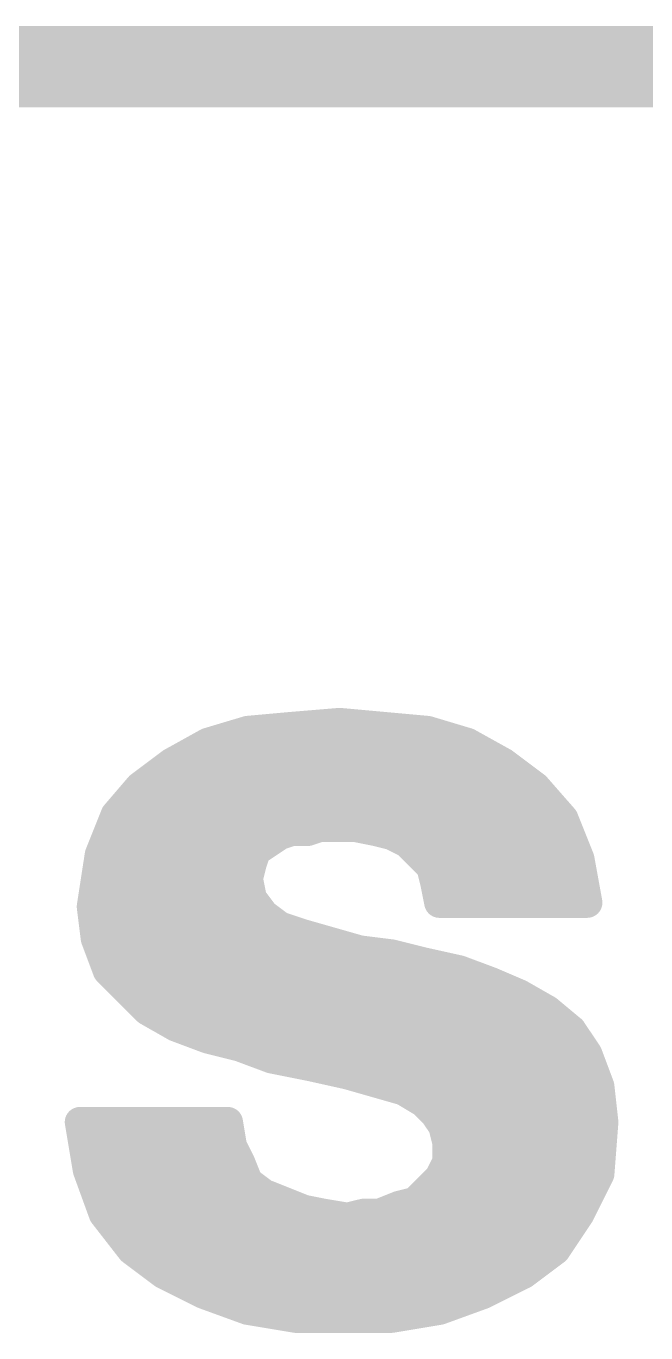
# Model space of a CAD drawing. Extents: x -17 to 166, y -13 to 51.
# Drawn here: x 31.226 to 32.778, y 19.687 to 22.962 of the extents above; entities that cross this region are included whole.
import ezdxf

# ---------------------------------------------------------------- set-up
doc = ezdxf.new("R2010")
doc.units = 0
for name, color, linetype in [('1', 12, 'CONTINUOUS'), ('16', 132, 'CONTINUOUS'), ('20', 31, 'CONTINUOUS'), ('21', 41, 'CONTINUOUS')]:
    doc.layers.add(name, color=color, linetype=linetype)

msp = doc.modelspace()

# ---------------------------------------------------------------- linework, layer by layer
at = {"layer": '1', "const_width": 0.2032}
for points in [[(48.26, 22.86), (25.4, 22.86)], [(25.4, 22.86), (48.26, 22.86)]]:
    msp.add_lwpolyline(points, dxfattribs=at)
at = {"layer": '16', "const_width": 0.2032}
for points in [[(48.26, 22.86), (25.4, 22.86)], [(25.4, 22.86), (48.26, 22.86)]]:
    msp.add_lwpolyline(points, dxfattribs=at)
at = {"layer": '20', "const_width": 0.2032}
msp.add_lwpolyline([(0, 22.86), (60.96, 22.86)], dxfattribs=at)
at = {"layer": '21', "const_width": 0.0762}
for points in [[(31.891, 21.205), (32.011, 21.215)], [(32.011, 21.215), (32.231, 21.195)], [(31.681, 21.165), (31.781, 21.195)], [(31.743, 21.1836), (32.269, 21.1836)], [(31.781, 21.195), (31.891, 21.205)], [(32.231, 21.195), (32.331, 21.165)], [(31.591, 21.115), (31.681, 21.165)], [(32.331, 21.165), (32.421, 21.115)], [(31.511, 21.055), (31.591, 21.115)], [(31.5809, 21.1074), (32.4311, 21.1074)], [(32.421, 21.115), (32.501, 21.055)], [(31.451, 20.985), (31.511, 21.055)], [(32.501, 21.055), (32.571, 20.975)], [(31.4906, 21.0312), (32.5218, 21.0312)], [(31.411, 20.885), (31.451, 20.985)], [(31.439, 20.955), (32.579, 20.955)], [(31.961, 20.955), (31.931, 20.945)], [(32.051, 20.955), (31.961, 20.955)], [(32.101, 20.945), (32.051, 20.955)], [(32.571, 20.975), (32.611, 20.875)], [(31.861, 20.935), (31.801, 20.895)], [(31.891, 20.945), (31.861, 20.935)], [(31.931, 20.945), (31.891, 20.945)], [(32.141, 20.935), (32.101, 20.945)], [(32.181, 20.915), (32.141, 20.935)], [(31.801, 20.895), (31.791, 20.865)], [(32.241, 20.855), (32.181, 20.915)], [(31.391, 20.755), (31.411, 20.885)], [(31.41, 20.8788), (31.7956, 20.8788)], [(31.791, 20.865), (31.781, 20.825)], [(32.2172, 20.8788), (32.6095, 20.8788)], [(32.251, 20.815), (32.241, 20.855)], [(32.611, 20.875), (32.631, 20.765)], [(31.781, 20.825), (31.791, 20.775)], [(31.3983, 20.8026), (31.7855, 20.8026)], [(32.261, 20.765), (32.251, 20.815)], [(32.2535, 20.8026), (32.6242, 20.8026)], [(31.791, 20.775), (31.821, 20.735)], [(32.631, 20.765), (32.261, 20.765)], [(31.401, 20.675), (31.391, 20.755)], [(31.3946, 20.7264), (31.8325, 20.7264)], [(31.821, 20.735), (31.861, 20.705)], [(31.861, 20.705), (31.921, 20.685)], [(31.431, 20.595), (31.401, 20.675)], [(31.921, 20.685), (32.061, 20.645)], [(31.4103, 20.6502), (32.0428, 20.6502)], [(32.061, 20.645), (32.141, 20.635)], [(32.141, 20.635), (32.221, 20.615)], [(31.531, 20.495), (31.431, 20.595)], [(32.221, 20.615), (32.311, 20.595)], [(32.311, 20.595), (32.391, 20.565)], [(31.452, 20.574), (32.367, 20.574)], [(32.391, 20.565), (32.461, 20.535)], [(32.461, 20.535), (32.531, 20.495)], [(31.5282, 20.4978), (32.5261, 20.4978)], [(31.601, 20.455), (31.531, 20.495)], [(32.531, 20.495), (32.591, 20.445)], [(31.681, 20.425), (31.601, 20.455)], [(32.591, 20.445), (32.631, 20.385)], [(31.761, 20.405), (31.681, 20.425)], [(31.6946, 20.4216), (32.6066, 20.4216)], [(31.841, 20.375), (31.761, 20.405)], [(31.941, 20.355), (31.841, 20.375)], [(32.631, 20.385), (32.661, 20.305)], [(32.031, 20.335), (31.941, 20.355)], [(31.9842, 20.3454), (32.6459, 20.3454)], [(32.171, 20.295), (32.031, 20.335)], [(32.661, 20.305), (32.671, 20.215)], [(32.221, 20.265), (32.171, 20.295)], [(32.214, 20.2692), (32.665, 20.2692)], [(32.251, 20.235), (32.221, 20.265)], [(32.271, 20.205), (32.251, 20.235)], [(31.381, 20.095), (31.361, 20.215)], [(31.361, 20.215), (31.731, 20.215)], [(31.731, 20.215), (31.741, 20.155)], [(32.281, 20.165), (32.271, 20.205)], [(32.671, 20.215), (32.661, 20.085)], [(31.3647, 20.193), (31.7347, 20.193)], [(32.274, 20.193), (32.6693, 20.193)], [(31.741, 20.155), (31.761, 20.115)], [(32.281, 20.115), (32.281, 20.165)], [(31.3774, 20.1168), (31.7601, 20.1168)], [(31.761, 20.115), (31.781, 20.065)], [(32.261, 20.075), (32.281, 20.115)], [(32.281, 20.1168), (32.6634, 20.1168)], [(31.421, 19.985), (31.381, 20.095)], [(32.201, 20.015), (32.261, 20.075)], [(32.661, 20.085), (32.611, 19.985)], [(31.4008, 20.0406), (31.8135, 20.0406)], [(31.781, 20.065), (31.821, 20.035)], [(32.2266, 20.0406), (32.6388, 20.0406)], [(31.821, 20.035), (31.921, 19.995)], [(32.111, 19.985), (32.161, 20.005)], [(32.161, 20.005), (32.201, 20.015)], [(31.491, 19.895), (31.421, 19.985)], [(31.921, 19.995), (31.971, 19.985)], [(31.971, 19.985), (32.031, 19.975)], [(32.031, 19.975), (32.071, 19.985)], [(32.071, 19.985), (32.111, 19.985)], [(32.611, 19.985), (32.551, 19.895)], [(31.437, 19.9644), (32.5973, 19.9644)], [(31.571, 19.835), (31.491, 19.895)], [(31.5001, 19.8882), (32.5419, 19.8882)], [(32.551, 19.895), (32.471, 19.835)], [(31.671, 19.785), (31.571, 19.835)], [(31.617, 19.812), (32.425, 19.812)], [(32.471, 19.835), (32.371, 19.785)], [(31.781, 19.745), (31.671, 19.785)], [(32.371, 19.785), (32.261, 19.745)], [(31.901, 19.725), (31.781, 19.745)], [(32.261, 19.745), (32.141, 19.725)], [(31.8362, 19.7358), (32.2058, 19.7358)], [(32.141, 19.725), (31.901, 19.725)]]:
    msp.add_lwpolyline(points, dxfattribs=at)
at = {"layer": '21', "const_width": 0.0381}
for points in [[(32.0127, 21.234, 1), (32.0093, 21.196)], [(32.0126, 21.196, 1), (32.0094, 21.234)], [(31.743, 21.2027, 1), (31.743, 21.1646)], [(31.7793, 21.214, 1), (31.7827, 21.176)], [(31.7865, 21.1768, 1), (31.7755, 21.2132)], [(31.8894, 21.224, 1), (31.8926, 21.186)], [(31.8927, 21.186, 1), (31.8893, 21.224)], [(32.2365, 21.2132, 1), (32.2255, 21.1768)], [(32.2293, 21.176, 1), (32.2327, 21.214)], [(32.269, 21.1646, 1), (32.269, 21.2027)], [(31.6755, 21.1832, 1), (31.6865, 21.1468)], [(31.6903, 21.1483, 1), (31.6717, 21.1817)], [(32.3403, 21.1817, 1), (32.3217, 21.1483)], [(32.3255, 21.1468, 1), (32.3365, 21.1832)], [(31.5809, 21.1265, 1), (31.5809, 21.0884)], [(31.5817, 21.1317, 1), (31.6003, 21.0983)], [(31.6024, 21.0998, 1), (31.5796, 21.1302)], [(32.4324, 21.1302, 1), (32.4096, 21.0998)], [(32.4117, 21.0983, 1), (32.4303, 21.1317)], [(32.4311, 21.0884, 1), (32.4311, 21.1265)], [(31.4996, 21.0702, 1), (31.5224, 21.0398)], [(31.5255, 21.0426, 1), (31.4965, 21.0674)], [(32.5153, 21.0675, 1), (32.4867, 21.0425)], [(32.4896, 21.0398, 1), (32.5124, 21.0702)], [(31.4906, 21.0503, 1), (31.4906, 21.0122)], [(32.5218, 21.0122, 1), (32.5218, 21.0503)], [(31.439, 20.9741, 1), (31.439, 20.936)], [(31.4365, 20.9974, 1), (31.4655, 20.9726)], [(31.4687, 20.9779, 1), (31.4333, 20.9921)], [(31.961, 20.9741, 1), (31.961, 20.936)], [(31.967, 20.9369, 1), (31.955, 20.9731)], [(32.0547, 20.9737, 1), (32.0473, 20.9363)], [(32.051, 20.936, 1), (32.051, 20.9741)], [(32.5887, 20.9821, 1), (32.5533, 20.9679)], [(32.5567, 20.9625, 1), (32.5853, 20.9875)], [(32.579, 20.936, 1), (32.579, 20.9741)], [(31.855, 20.9531, 1), (31.867, 20.9169)], [(31.8716, 20.9191, 1), (31.8504, 20.9509)], [(31.891, 20.9641, 1), (31.891, 20.926)], [(31.897, 20.9269, 1), (31.885, 20.9631)], [(31.925, 20.9631, 1), (31.937, 20.9269)], [(31.931, 20.926, 1), (31.931, 20.9641)], [(32.1056, 20.9635, 1), (32.0964, 20.9265)], [(32.0973, 20.9263, 1), (32.1047, 20.9637)], [(32.1495, 20.952, 1), (32.1325, 20.918)], [(32.1364, 20.9165, 1), (32.1456, 20.9535)], [(31.7904, 20.9109, 1), (31.8116, 20.8791)], [(31.8191, 20.889, 1), (31.7829, 20.901)], [(32.1945, 20.9285, 1), (32.1675, 20.9015)], [(32.1725, 20.898, 1), (32.1895, 20.932)], [(31.41, 20.8979, 1), (31.41, 20.8598)], [(31.3933, 20.8921, 1), (31.4287, 20.8779)], [(31.4298, 20.8821, 1), (31.3922, 20.8879)], [(31.8095, 20.8604, 1), (31.7725, 20.8696)], [(31.7956, 20.8598, 1), (31.7956, 20.8979)], [(32.2172, 20.8979, 1), (32.2172, 20.8598)], [(32.2595, 20.8596, 1), (32.2225, 20.8504)], [(32.6297, 20.8784, 1), (32.5923, 20.8716)], [(32.5933, 20.8679, 1), (32.6287, 20.8821)], [(32.6095, 20.8598, 1), (32.6095, 20.8979)], [(31.7997, 20.8287, 1), (31.7623, 20.8213)], [(31.7729, 20.871, 1), (31.8091, 20.859)], [(32.2275, 20.8415, 1), (32.2545, 20.8685)], [(31.3983, 20.8217, 1), (31.3983, 20.7836)], [(31.7625, 20.8296, 1), (31.7995, 20.8204)], [(31.7855, 20.7836, 1), (31.7855, 20.8217)], [(32.2697, 20.8187, 1), (32.2323, 20.8113)], [(32.2325, 20.8104, 1), (32.2695, 20.8196)], [(32.2535, 20.8217, 1), (32.2535, 20.7836)], [(32.6242, 20.7836, 1), (32.6242, 20.8217)], [(31.8062, 20.7864, 1), (31.7758, 20.7636)], [(31.7723, 20.7713, 1), (31.8097, 20.7787)], [(32.261, 20.7841, 1), (32.261, 20.746)], [(32.631, 20.746, 1), (32.631, 20.7841)], [(31.4099, 20.7574, 1), (31.3721, 20.7526)], [(31.3722, 20.7579, 1), (31.4098, 20.7521)], [(31.3946, 20.7455, 1), (31.3946, 20.7074)], [(31.8324, 20.7502, 1), (31.8096, 20.7198)], [(31.8058, 20.7236, 1), (31.8362, 20.7464)], [(31.8325, 20.7074, 1), (31.8325, 20.7455)], [(32.2423, 20.7613, 1), (32.2797, 20.7687)], [(32.6123, 20.7616, 1), (32.6497, 20.7684)], [(31.867, 20.7231, 1), (31.855, 20.6869)], [(31.8496, 20.6898, 1), (31.8724, 20.7202)], [(31.4188, 20.6817, 1), (31.3832, 20.6683)], [(31.3821, 20.6726, 1), (31.4199, 20.6774)], [(31.9262, 20.7033, 1), (31.9158, 20.6667)], [(31.915, 20.6669, 1), (31.927, 20.7031)], [(31.4103, 20.6693, 1), (31.4103, 20.6312)], [(32.0634, 20.6639, 1), (32.0586, 20.6261)], [(32.0428, 20.6312, 1), (32.0428, 20.6693)], [(32.0558, 20.6267, 1), (32.0662, 20.6633)], [(32.1456, 20.6535, 1), (32.1364, 20.6165)], [(32.1386, 20.6161, 1), (32.1434, 20.6539)], [(31.4445, 20.6085, 1), (31.4175, 20.5815)], [(32.2251, 20.6336, 1), (32.2169, 20.5964)], [(32.2164, 20.5965, 1), (32.2256, 20.6335)], [(32.3177, 20.6128, 1), (32.3043, 20.5772)], [(32.3069, 20.5764, 1), (32.3151, 20.6136)], [(31.4132, 20.5883, 1), (31.4488, 20.6017)], [(31.452, 20.5931, 1), (31.452, 20.555)], [(32.367, 20.555, 1), (32.367, 20.5931)], [(32.3985, 20.5825, 1), (32.3835, 20.5475)], [(32.3843, 20.5472, 1), (32.3977, 20.5828)], [(32.4705, 20.5515, 1), (32.4515, 20.5185)], [(32.4535, 20.5175, 1), (32.4685, 20.5525)], [(31.5282, 20.5169, 1), (31.5282, 20.4788)], [(31.5405, 20.5115, 1), (31.5215, 20.4785)], [(32.5432, 20.5096, 1), (32.5188, 20.4804)], [(32.5261, 20.4788, 1), (32.5261, 20.5169)], [(31.5175, 20.4815, 1), (31.5445, 20.5085)], [(32.5215, 20.4785, 1), (32.5405, 20.5115)], [(31.6077, 20.4728, 1), (31.5943, 20.4372)], [(31.5915, 20.4385, 1), (31.6105, 20.4715)], [(32.6069, 20.4556, 1), (32.5751, 20.4344)], [(32.5788, 20.4304, 1), (32.6032, 20.4596)], [(31.6856, 20.4435, 1), (31.6764, 20.4065)], [(31.6743, 20.4072, 1), (31.6877, 20.4428)], [(31.6946, 20.4407, 1), (31.6946, 20.4026)], [(31.7677, 20.4228, 1), (31.7543, 20.3872)], [(31.7564, 20.3865, 1), (31.7656, 20.4235)], [(32.6066, 20.4026, 1), (32.6066, 20.4407)], [(31.8447, 20.3937, 1), (31.8373, 20.3563)], [(31.8343, 20.3572, 1), (31.8477, 20.3928)], [(32.6488, 20.3917, 1), (32.6132, 20.3783)], [(32.6151, 20.3744, 1), (32.6469, 20.3956)], [(31.9451, 20.3736, 1), (31.9369, 20.3364)], [(31.9373, 20.3363, 1), (31.9447, 20.3737)], [(31.9842, 20.3645, 1), (31.9842, 20.3264)], [(32.0362, 20.3533, 1), (32.0258, 20.3167)], [(32.0269, 20.3164, 1), (32.0351, 20.3536)], [(32.6459, 20.3264, 1), (32.6459, 20.3645)], [(32.6799, 20.3071, 1), (32.6421, 20.3029)], [(32.1808, 20.3113, 1), (32.1612, 20.2787)], [(32.1658, 20.2767, 1), (32.1762, 20.3133)], [(32.214, 20.2883, 1), (32.214, 20.2502)], [(32.6432, 20.2983, 1), (32.6788, 20.3117)], [(32.665, 20.2502, 1), (32.665, 20.2883)], [(32.2345, 20.2785, 1), (32.2075, 20.2515)], [(32.2112, 20.2487, 1), (32.2308, 20.2813)], [(32.2669, 20.2456, 1), (32.2351, 20.2244)], [(31.3798, 20.2181, 1), (31.3422, 20.2119)], [(31.361, 20.234, 1), (31.361, 20.1959)], [(31.7498, 20.2181, 1), (31.7122, 20.2119)], [(31.731, 20.1959, 1), (31.731, 20.234)], [(32.2375, 20.2215, 1), (32.2645, 20.2485)], [(32.2895, 20.2096, 1), (32.2525, 20.2004)], [(32.69, 20.2135, 1), (32.652, 20.2165)], [(31.3647, 20.2121, 1), (31.3647, 20.174)], [(31.7347, 20.174, 1), (31.7347, 20.2121)], [(32.274, 20.2121, 1), (32.274, 20.174)], [(32.2551, 20.1944, 1), (32.2869, 20.2156)], [(32.6521, 20.2129, 1), (32.6899, 20.2171)], [(32.6693, 20.174, 1), (32.6693, 20.2121)], [(31.758, 20.1635, 1), (31.724, 20.1465)], [(31.7222, 20.1519, 1), (31.7598, 20.1581)], [(32.3, 20.165, 1), (32.2619, 20.165)], [(32.2625, 20.1604, 1), (32.2995, 20.1696)], [(31.3774, 20.1359, 1), (31.3774, 20.0978)], [(31.7787, 20.1221, 1), (31.7433, 20.1079)], [(31.744, 20.1065, 1), (31.778, 20.1235)], [(31.7601, 20.0978, 1), (31.7601, 20.1359)], [(32.281, 20.1359, 1), (32.281, 20.0978)], [(32.298, 20.1065, 1), (32.264, 20.1235)], [(32.6634, 20.0978, 1), (32.6634, 20.1359)], [(31.3989, 20.1015, 1), (31.3631, 20.0885)], [(31.3622, 20.0919, 1), (31.3998, 20.0981)], [(32.2745, 20.0615, 1), (32.2475, 20.0885)], [(32.2619, 20.115, 1), (32.3, 20.115)], [(32.678, 20.0765, 1), (32.644, 20.0935)], [(31.4008, 20.0597, 1), (31.4008, 20.0216)], [(31.7924, 20.0802, 1), (31.7696, 20.0498)], [(31.7633, 20.0579, 1), (31.7987, 20.0721)], [(31.8135, 20.0216, 1), (31.8135, 20.0597)], [(32.2266, 20.0597, 1), (32.2266, 20.0216)], [(32.244, 20.0835, 1), (32.278, 20.0665)], [(32.6388, 20.0216, 1), (32.6388, 20.0597)], [(32.642, 20.0865, 1), (32.68, 20.0835)], [(31.8281, 20.0527, 1), (31.8139, 20.0173)], [(31.8096, 20.0198, 1), (31.8324, 20.0502)], [(32.1564, 20.0235, 1), (32.1656, 19.9865)], [(32.1681, 19.9873, 1), (32.1539, 20.0227)], [(32.1875, 20.0285, 1), (32.2145, 20.0015)], [(32.2056, 19.9965, 1), (32.1964, 20.0335)], [(31.436, 19.9967, 1), (31.406, 19.9733)], [(31.4031, 19.9785, 1), (31.4389, 19.9915)], [(31.9247, 20.0137, 1), (31.9173, 19.9763)], [(31.9139, 19.9773, 1), (31.9281, 20.0127)], [(31.9741, 20.0038, 1), (31.9679, 19.9662)], [(31.9673, 19.9663, 1), (31.9747, 20.0037)], [(32.0264, 19.9935, 1), (32.0356, 19.9565)], [(32.0279, 19.9562, 1), (32.0341, 19.9938)], [(32.071, 20.004, 1), (32.071, 19.9659)], [(32.0756, 19.9665, 1), (32.0664, 20.0035)], [(32.1039, 20.0027, 1), (32.1181, 19.9673)], [(32.111, 19.9659, 1), (32.111, 20.004)], [(32.594, 19.9935, 1), (32.628, 19.9765)], [(32.6269, 19.9744, 1), (32.5951, 19.9956)], [(31.437, 19.9835, 1), (31.437, 19.9454)], [(32.5973, 19.9454, 1), (32.5973, 19.9835)], [(31.5024, 19.9102, 1), (31.4796, 19.8798)], [(31.476, 19.8833, 1), (31.506, 19.9067)], [(31.5001, 19.9073, 1), (31.5001, 19.8692)], [(32.5351, 19.9056, 1), (32.5669, 19.8844)], [(32.5624, 19.8798, 1), (32.5396, 19.9102)], [(32.5419, 19.8692, 1), (32.5419, 19.9073)], [(31.5795, 19.852, 1), (31.5625, 19.818)], [(31.5596, 19.8198, 1), (31.5824, 19.8502)], [(31.617, 19.8311, 1), (31.617, 19.793)], [(32.425, 19.793, 1), (32.425, 19.8311)], [(32.4596, 19.8502, 1), (32.4824, 19.8198)], [(32.4795, 19.818, 1), (32.4625, 19.852)], [(31.6775, 19.8029, 1), (31.6645, 19.7671)], [(31.6625, 19.768, 1), (31.6795, 19.802)], [(32.3625, 19.802, 1), (32.3795, 19.768)], [(32.3775, 19.7671, 1), (32.3645, 19.8029)], [(31.7841, 19.7638, 1), (31.7779, 19.7262)], [(31.7745, 19.7271, 1), (31.7875, 19.7629)], [(32.2545, 19.7629, 1), (32.2675, 19.7271)], [(32.2641, 19.7262, 1), (32.2579, 19.7638)], [(31.8362, 19.7549, 1), (31.8362, 19.7168)], [(31.901, 19.7441, 1), (31.901, 19.706)], [(31.8979, 19.7062, 1), (31.9041, 19.7438)], [(32.1379, 19.7438, 1), (32.1441, 19.7062)], [(32.141, 19.706, 1), (32.141, 19.7441)], [(32.2058, 19.7168, 1), (32.2058, 19.7549)]]:
    msp.add_lwpolyline(points, format="xyb", dxfattribs=at)

doc.saveas('drawing.dxf')
